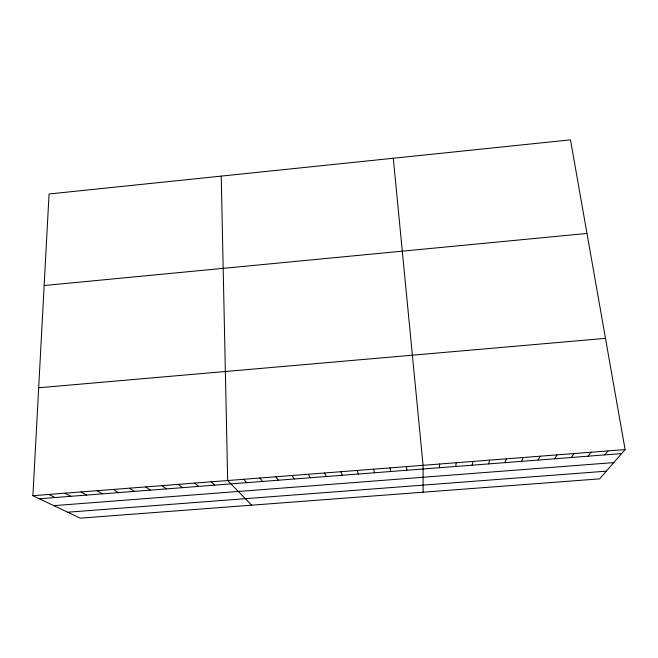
<?xml version="1.0" encoding="UTF-8"?>
<svg xmlns="http://www.w3.org/2000/svg" width="658" height="658" viewBox="0 0 658 658"><rect width="100%" height="100%" fill="white"/><g stroke="black" fill="none" stroke-linecap="round" stroke-linejoin="round"><path stroke-width="0.99" d="M32.9 495.696L49.054 193.987L570.47 139.85L625.1 449.579L599.635 478.86L80.12 518.15L32.9 495.696L625.1 449.579M439.38 467.723L439.659 464.013M455.723 466.456L456.282 462.722M472.107 465.19L472.954 461.423M488.54 463.915L489.667 460.123M505.007 462.632L506.438 458.815M521.531 461.357L523.242 457.507M538.096 460.065L540.103 456.191M554.702 458.782L557.005 454.875M571.366 457.491L573.957 453.559M588.063 456.191L590.958 452.235M604.809 454.892L608.008 450.911M44.152 285.531L586.977 233.45M38.674 387.776L605.483 338.368M39.34 498.756L621.604 453.592M53.824 505.648L613.774 462.599M67.651 512.22L606.322 471.161M48.881 494.446L55.066 497.538M64.912 493.204L70.842 496.313M80.983 491.945L86.659 495.087M97.104 490.695L102.516 493.854M113.266 489.437L118.415 492.62M129.47 488.17L134.355 491.386M145.722 486.904L150.345 490.144M162.016 485.637L166.375 488.902M178.359 484.362L182.455 487.652M194.752 483.087L198.576 486.402M211.185 481.812L214.738 485.152M251.685 505.171L227.668 480.529L221.22 176.114M243.707 479.279L246.725 482.668M259.787 478.021L262.542 481.442M275.916 476.77L278.4 480.208M292.094 475.512L294.307 478.983M308.306 474.245L310.247 477.741M324.567 472.979L326.236 476.499M340.877 471.712L342.275 475.257M357.228 470.437L358.347 474.015M373.621 469.162L374.468 472.765M390.062 467.879L390.63 471.506M393.287 158.249L423.078 465.305L423.127 492.209M406.545 466.596L406.833 470.248"/></g></svg>
